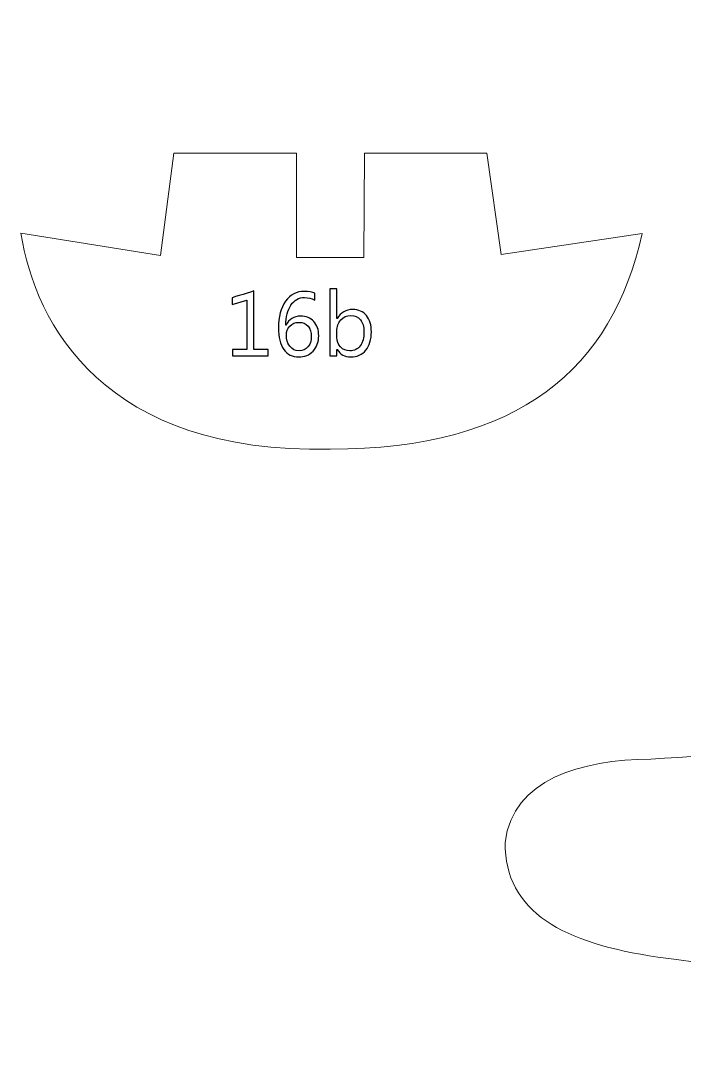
# Model space of a CAD drawing. Header units: centimetres. Extents: x -19.4 to 19.9, y -26.5 to 22.7.
# Drawn here: x 8.782 to 11.879, y -0.953 to 3.92 of the extents above; entities that cross this region are included whole.
import ezdxf

# ---------------------------------------------------------------- set-up
doc = ezdxf.new("R2010")
doc.units = ezdxf.units.CM
doc.header["$MEASUREMENT"] = 0
doc.layers.add('Camada 1', color=7, linetype='Continuous')

msp = doc.modelspace()

# ---------------------------------------------------------------- linework, layer by layer
at = {"layer": 'Camada 1', "color": 7, "lineweight": 9}
for points, knots in [([(19.36805, -0.52056), (19.0927, -0.84228), (18.36591, -0.9528), (17.39038, -0.95164), (17.39038, -0.95164), (15.5, -0.90316), (13.63281, -0.71134), (11.75615, -0.45247), (11.75615, -0.45247), (11.31918, -0.3888), (11.04032, -0.24453), (11.0438, 0.08312), (11.0438, 0.08312), (11.07917, 0.37846), (11.39479, 0.46808), (11.72457, 0.47221), (11.72457, 0.47221), (13.08022, 0.5396), (14.13726, 1.04369), (15.49136, 1.79754), (15.49136, 1.79754), (16.71144, 2.44339), (17.96469, 3.445), (18.99971, 3.84808), (18.99971, 3.84808), (18.99971, 3.84808), (19.19294, 3.88981), (19.19294, 3.88981), (19.19294, 3.88981), (19.35045, 3.92), (19.42606, 3.91653), (19.44496, 3.82885), (19.44496, 3.82885), (19.75977, 2.62616), (19.59039, 0.38517), (19.36805, -0.52056)], [0, 0, 0, 0, 0.1, 0.1, 0.1, 0.1, 0.2, 0.2, 0.2, 0.2, 0.3, 0.3, 0.3, 0.3, 0.4, 0.4, 0.4, 0.4, 0.5, 0.5, 0.5, 0.5, 0.6, 0.6, 0.6, 0.6, 0.7, 0.7, 0.7, 0.7, 0.8, 0.8, 0.8, 0.8, 1, 1, 1, 1]), ([(9.49628, 3.30263), (9.49628, 3.30263), (10.06958, 3.30253), (10.06958, 3.30253), (10.06958, 3.30253), (10.06958, 3.30253), (10.06854, 2.81519), (10.06854, 2.81519), (10.06854, 2.81519), (10.06854, 2.81519), (10.38289, 2.81533), (10.38289, 2.81533), (10.38289, 2.81533), (10.38289, 2.81533), (10.38623, 3.30239), (10.38623, 3.30239), (10.38623, 3.30239), (10.38623, 3.30239), (10.95737, 3.30259), (10.95737, 3.30259), (10.95737, 3.30259), (10.95737, 3.30259), (11.02432, 2.82852), (11.02432, 2.82852), (11.02432, 2.82852), (11.02432, 2.82852), (11.68282, 2.92607), (11.68282, 2.92607), (11.68282, 2.92607), (11.54472, 2.29948), (11.11198, 1.91874), (10.22632, 1.91933), (10.22632, 1.91933), (9.17259, 1.8963), (8.84899, 2.50171), (8.78164, 2.92866), (8.78164, 2.92866), (8.78164, 2.92866), (9.43399, 2.8239), (9.43399, 2.8239), (9.43399, 2.8239), (9.43399, 2.8239), (9.49628, 3.30263), (9.49628, 3.30263)], [0, 0, 0, 0, 0.0833333, 0.0833333, 0.0833333, 0.0833333, 0.1666667, 0.1666667, 0.1666667, 0.1666667, 0.25, 0.25, 0.25, 0.25, 0.3333333, 0.3333333, 0.3333333, 0.3333333, 0.4166667, 0.4166667, 0.4166667, 0.4166667, 0.5, 0.5, 0.5, 0.5, 0.5833333, 0.5833333, 0.5833333, 0.5833333, 0.6666667, 0.6666667, 0.6666667, 0.6666667, 0.75, 0.75, 0.75, 0.75, 0.8333333, 0.8333333, 0.8333333, 0.8333333, 1, 1, 1, 1])]:
    msp.add_open_spline(points, degree=3, knots=knots, dxfattribs=at)
at = {"layer": 'Camada 1', "color": 7}
for points, knots in [([(9.9374, 2.3552), (9.9374, 2.3552), (9.76976, 2.3552), (9.76976, 2.3552), (9.76976, 2.3552), (9.76976, 2.3552), (9.76976, 2.38483), (9.76976, 2.38483), (9.76976, 2.38483), (9.76976, 2.38483), (9.83664, 2.38483), (9.83664, 2.38483), (9.83664, 2.38483), (9.83664, 2.38483), (9.83664, 2.61527), (9.83664, 2.61527), (9.83664, 2.61527), (9.83664, 2.61527), (9.76806, 2.59481), (9.76806, 2.59481), (9.76806, 2.59481), (9.76806, 2.59481), (9.76806, 2.62698), (9.76806, 2.62698), (9.76806, 2.62698), (9.76806, 2.62698), (9.87051, 2.65831), (9.87051, 2.65831), (9.87051, 2.65831), (9.87051, 2.65831), (9.87051, 2.38483), (9.87051, 2.38483), (9.87051, 2.38483), (9.87051, 2.38483), (9.9374, 2.38483), (9.9374, 2.38483), (9.9374, 2.38483), (9.9374, 2.38483), (9.9374, 2.3552), (9.9374, 2.3552)], [0, 0, 0, 0, 0.0909091, 0.0909091, 0.0909091, 0.0909091, 0.1818182, 0.1818182, 0.1818182, 0.1818182, 0.2727273, 0.2727273, 0.2727273, 0.2727273, 0.3636364, 0.3636364, 0.3636364, 0.3636364, 0.4545455, 0.4545455, 0.4545455, 0.4545455, 0.5454545, 0.5454545, 0.5454545, 0.5454546, 0.6363636, 0.6363636, 0.6363636, 0.6363636, 0.7272727, 0.7272727, 0.7272727, 0.7272727, 0.8181818, 0.8181818, 0.8181818, 0.8181818, 1, 1, 1, 1]), ([(10.15457, 2.64815), (10.15457, 2.64815), (10.15457, 2.61605), (10.15457, 2.61605), (10.15457, 2.61605), (10.13926, 2.62388), (10.12318, 2.62783), (10.10624, 2.62783), (10.10624, 2.62783), (10.07999, 2.62783), (10.05897, 2.61612), (10.04316, 2.59269), (10.04316, 2.59269), (10.02743, 2.56927), (10.01953, 2.53787), (10.01953, 2.49857), (10.01953, 2.49857), (10.01953, 2.49857), (10.02037, 2.49857), (10.02037, 2.49857), (10.02037, 2.49857), (10.03413, 2.52658), (10.05671, 2.54062), (10.08811, 2.54062), (10.08811, 2.54062), (10.114, 2.54062), (10.13453, 2.5323), (10.14985, 2.51572), (10.14985, 2.51572), (10.16516, 2.49907), (10.17278, 2.47684), (10.17278, 2.44897), (10.17278, 2.44897), (10.17278, 2.4199), (10.16403, 2.39612), (10.14653, 2.37771), (10.14653, 2.37771), (10.12903, 2.35929), (10.10681, 2.35012), (10.07985, 2.35012), (10.07985, 2.35012), (10.05008, 2.35012), (10.02672, 2.36197), (10.00979, 2.38568), (10.00979, 2.38568), (9.99286, 2.40939), (9.98439, 2.44269), (9.98439, 2.48559), (9.98439, 2.48559), (9.98439, 2.53759), (9.99547, 2.57908), (10.01762, 2.61005), (10.01762, 2.61005), (10.03978, 2.6411), (10.06906, 2.65662), (10.1054, 2.65662), (10.1054, 2.65662), (10.12607, 2.65662), (10.14244, 2.6538), (10.15457, 2.64815)], [0, 0, 0, 0, 0.0625, 0.0625, 0.0625, 0.0625, 0.125, 0.125, 0.125, 0.125, 0.1875, 0.1875, 0.1875, 0.1875, 0.25, 0.25, 0.25, 0.25, 0.3125, 0.3125, 0.3125, 0.3125, 0.375, 0.375, 0.375, 0.375, 0.4375, 0.4375, 0.4375, 0.4375, 0.5, 0.5, 0.5, 0.5, 0.5625, 0.5625, 0.5625, 0.5625, 0.625, 0.625, 0.625, 0.625, 0.6875, 0.6875, 0.6875, 0.6875, 0.75, 0.75, 0.75, 0.75, 0.8125, 0.8125, 0.8125, 0.8125, 0.875, 0.875, 0.875, 0.875, 1, 1, 1, 1]), ([(10.25871, 2.38554), (10.25871, 2.38554), (10.25787, 2.38554), (10.25787, 2.38554), (10.25787, 2.38554), (10.25787, 2.38554), (10.25787, 2.3552), (10.25787, 2.3552), (10.25787, 2.3552), (10.25787, 2.3552), (10.224, 2.3552), (10.224, 2.3552), (10.224, 2.3552), (10.224, 2.3552), (10.224, 2.66847), (10.224, 2.66847), (10.224, 2.66847), (10.224, 2.66847), (10.25787, 2.66847), (10.25787, 2.66847), (10.25787, 2.66847), (10.25787, 2.66847), (10.25787, 2.5299), (10.25787, 2.5299), (10.25787, 2.5299), (10.25787, 2.5299), (10.25871, 2.5299), (10.25871, 2.5299), (10.25871, 2.5299), (10.27537, 2.55791), (10.29978, 2.57195), (10.33188, 2.57195), (10.33188, 2.57195), (10.35905, 2.57195), (10.38028, 2.5625), (10.39566, 2.54352), (10.39566, 2.54352), (10.41105, 2.52454), (10.41874, 2.49914), (10.41874, 2.46724), (10.41874, 2.46724), (10.41874, 2.43182), (10.41013, 2.40339), (10.39291, 2.38208), (10.39291, 2.38208), (10.37563, 2.36077), (10.35206, 2.35012), (10.32214, 2.35012), (10.32214, 2.35012), (10.2942, 2.35012), (10.27304, 2.3619), (10.25871, 2.38554)], [0, 0, 0, 0, 0.0714286, 0.0714286, 0.0714286, 0.0714286, 0.1428571, 0.1428571, 0.1428571, 0.1428572, 0.2142857, 0.2142857, 0.2142857, 0.2142857, 0.2857143, 0.2857143, 0.2857143, 0.2857143, 0.3571429, 0.3571429, 0.3571429, 0.3571429, 0.4285714, 0.4285714, 0.4285714, 0.4285714, 0.5, 0.5, 0.5, 0.5, 0.5714286, 0.5714286, 0.5714286, 0.5714286, 0.6428571, 0.6428571, 0.6428571, 0.6428572, 0.7142857, 0.7142857, 0.7142857, 0.7142857, 0.7857143, 0.7857143, 0.7857143, 0.7857143, 0.8571429, 0.8571429, 0.8571429, 0.8571429, 1, 1, 1, 1]), ([(10.25787, 2.4712), (10.25787, 2.4712), (10.25787, 2.44156), (10.25787, 2.44156), (10.25787, 2.44156), (10.25787, 2.42399), (10.26358, 2.40911), (10.27494, 2.39683), (10.27494, 2.39683), (10.2863, 2.38462), (10.30077, 2.37848), (10.31826, 2.37848), (10.31826, 2.37848), (10.3388, 2.37848), (10.35488, 2.38639), (10.36653, 2.40212), (10.36653, 2.40212), (10.37817, 2.41792), (10.38402, 2.4398), (10.38402, 2.46788), (10.38402, 2.46788), (10.38402, 2.49152), (10.37859, 2.51007), (10.36765, 2.52348), (10.36765, 2.52348), (10.35679, 2.53688), (10.34204, 2.54359), (10.32341, 2.54359), (10.32341, 2.54359), (10.30373, 2.54359), (10.28785, 2.53674), (10.27586, 2.52298), (10.27586, 2.52298), (10.26387, 2.50923), (10.25787, 2.49194), (10.25787, 2.4712)], [0, 0, 0, 0, 0.1, 0.1, 0.1, 0.1, 0.2, 0.2, 0.2, 0.2, 0.3, 0.3, 0.3, 0.3, 0.4, 0.4, 0.4, 0.4, 0.5, 0.5, 0.5, 0.5, 0.6, 0.6, 0.6, 0.6, 0.7, 0.7, 0.7, 0.7, 0.8, 0.8, 0.8, 0.8, 1, 1, 1, 1]), ([(10.08056, 2.51184), (10.06306, 2.51184), (10.04888, 2.50591), (10.03801, 2.49406), (10.03801, 2.49406), (10.02708, 2.48213), (10.02164, 2.46816), (10.02164, 2.452), (10.02164, 2.452), (10.02164, 2.43168), (10.02708, 2.4144), (10.03787, 2.4), (10.03787, 2.4), (10.04867, 2.38568), (10.06306, 2.37848), (10.08098, 2.37848), (10.08098, 2.37848), (10.09806, 2.37848), (10.11189, 2.38476), (10.12233, 2.39725), (10.12233, 2.39725), (10.13284, 2.40974), (10.13806, 2.42554), (10.13806, 2.44474), (10.13806, 2.44474), (10.13806, 2.46576), (10.13305, 2.48213), (10.12296, 2.49406), (10.12296, 2.49406), (10.11287, 2.50591), (10.09876, 2.51184), (10.08056, 2.51184)], [0, 0, 0, 0, 0.1111111, 0.1111111, 0.1111111, 0.1111111, 0.2222222, 0.2222222, 0.2222222, 0.2222222, 0.3333333, 0.3333333, 0.3333333, 0.3333333, 0.4444444, 0.4444444, 0.4444444, 0.4444445, 0.5555556, 0.5555556, 0.5555556, 0.5555556, 0.6666667, 0.6666667, 0.6666667, 0.6666667, 0.7777778, 0.7777778, 0.7777778, 0.7777778, 1, 1, 1, 1])]:
    msp.add_open_spline(points, degree=3, knots=knots, dxfattribs=at)
at = {"layer": 'Camada 1', "color": 250, "lineweight": 9}
for points, knots in [([(9.9374, 2.3552), (9.9374, 2.3552), (9.76976, 2.3552), (9.76976, 2.3552), (9.76976, 2.3552), (9.76976, 2.3552), (9.76976, 2.38483), (9.76976, 2.38483), (9.76976, 2.38483), (9.76976, 2.38483), (9.83664, 2.38483), (9.83664, 2.38483), (9.83664, 2.38483), (9.83664, 2.38483), (9.83664, 2.61527), (9.83664, 2.61527), (9.83664, 2.61527), (9.83664, 2.61527), (9.76806, 2.59481), (9.76806, 2.59481), (9.76806, 2.59481), (9.76806, 2.59481), (9.76806, 2.62698), (9.76806, 2.62698), (9.76806, 2.62698), (9.76806, 2.62698), (9.87051, 2.65831), (9.87051, 2.65831), (9.87051, 2.65831), (9.87051, 2.65831), (9.87051, 2.38483), (9.87051, 2.38483), (9.87051, 2.38483), (9.87051, 2.38483), (9.9374, 2.38483), (9.9374, 2.38483), (9.9374, 2.38483), (9.9374, 2.38483), (9.9374, 2.3552), (9.9374, 2.3552)], [0, 0, 0, 0, 0.0909091, 0.0909091, 0.0909091, 0.0909091, 0.1818182, 0.1818182, 0.1818182, 0.1818182, 0.2727273, 0.2727273, 0.2727273, 0.2727273, 0.3636364, 0.3636364, 0.3636364, 0.3636364, 0.4545455, 0.4545455, 0.4545455, 0.4545455, 0.5454545, 0.5454545, 0.5454545, 0.5454546, 0.6363636, 0.6363636, 0.6363636, 0.6363636, 0.7272727, 0.7272727, 0.7272727, 0.7272727, 0.8181818, 0.8181818, 0.8181818, 0.8181818, 1, 1, 1, 1]), ([(10.15457, 2.64815), (10.15457, 2.64815), (10.15457, 2.61605), (10.15457, 2.61605), (10.15457, 2.61605), (10.13926, 2.62388), (10.12318, 2.62783), (10.10624, 2.62783), (10.10624, 2.62783), (10.07999, 2.62783), (10.05897, 2.61612), (10.04316, 2.59269), (10.04316, 2.59269), (10.02743, 2.56927), (10.01953, 2.53787), (10.01953, 2.49857), (10.01953, 2.49857), (10.01953, 2.49857), (10.02037, 2.49857), (10.02037, 2.49857), (10.02037, 2.49857), (10.03413, 2.52658), (10.05671, 2.54062), (10.08811, 2.54062), (10.08811, 2.54062), (10.114, 2.54062), (10.13453, 2.5323), (10.14985, 2.51572), (10.14985, 2.51572), (10.16516, 2.49907), (10.17278, 2.47684), (10.17278, 2.44897), (10.17278, 2.44897), (10.17278, 2.4199), (10.16403, 2.39612), (10.14653, 2.37771), (10.14653, 2.37771), (10.12903, 2.35929), (10.10681, 2.35012), (10.07985, 2.35012), (10.07985, 2.35012), (10.05008, 2.35012), (10.02672, 2.36197), (10.00979, 2.38568), (10.00979, 2.38568), (9.99286, 2.40939), (9.98439, 2.44269), (9.98439, 2.48559), (9.98439, 2.48559), (9.98439, 2.53759), (9.99547, 2.57908), (10.01762, 2.61005), (10.01762, 2.61005), (10.03978, 2.6411), (10.06906, 2.65662), (10.1054, 2.65662), (10.1054, 2.65662), (10.12607, 2.65662), (10.14244, 2.6538), (10.15457, 2.64815)], [0, 0, 0, 0, 0.0625, 0.0625, 0.0625, 0.0625, 0.125, 0.125, 0.125, 0.125, 0.1875, 0.1875, 0.1875, 0.1875, 0.25, 0.25, 0.25, 0.25, 0.3125, 0.3125, 0.3125, 0.3125, 0.375, 0.375, 0.375, 0.375, 0.4375, 0.4375, 0.4375, 0.4375, 0.5, 0.5, 0.5, 0.5, 0.5625, 0.5625, 0.5625, 0.5625, 0.625, 0.625, 0.625, 0.625, 0.6875, 0.6875, 0.6875, 0.6875, 0.75, 0.75, 0.75, 0.75, 0.8125, 0.8125, 0.8125, 0.8125, 0.875, 0.875, 0.875, 0.875, 1, 1, 1, 1]), ([(10.25871, 2.38554), (10.25871, 2.38554), (10.25787, 2.38554), (10.25787, 2.38554), (10.25787, 2.38554), (10.25787, 2.38554), (10.25787, 2.3552), (10.25787, 2.3552), (10.25787, 2.3552), (10.25787, 2.3552), (10.224, 2.3552), (10.224, 2.3552), (10.224, 2.3552), (10.224, 2.3552), (10.224, 2.66847), (10.224, 2.66847), (10.224, 2.66847), (10.224, 2.66847), (10.25787, 2.66847), (10.25787, 2.66847), (10.25787, 2.66847), (10.25787, 2.66847), (10.25787, 2.5299), (10.25787, 2.5299), (10.25787, 2.5299), (10.25787, 2.5299), (10.25871, 2.5299), (10.25871, 2.5299), (10.25871, 2.5299), (10.27537, 2.55791), (10.29978, 2.57195), (10.33188, 2.57195), (10.33188, 2.57195), (10.35905, 2.57195), (10.38028, 2.5625), (10.39566, 2.54352), (10.39566, 2.54352), (10.41105, 2.52454), (10.41874, 2.49914), (10.41874, 2.46724), (10.41874, 2.46724), (10.41874, 2.43182), (10.41013, 2.40339), (10.39291, 2.38208), (10.39291, 2.38208), (10.37563, 2.36077), (10.35206, 2.35012), (10.32214, 2.35012), (10.32214, 2.35012), (10.2942, 2.35012), (10.27304, 2.3619), (10.25871, 2.38554)], [0, 0, 0, 0, 0.0714286, 0.0714286, 0.0714286, 0.0714286, 0.1428571, 0.1428571, 0.1428571, 0.1428572, 0.2142857, 0.2142857, 0.2142857, 0.2142857, 0.2857143, 0.2857143, 0.2857143, 0.2857143, 0.3571429, 0.3571429, 0.3571429, 0.3571429, 0.4285714, 0.4285714, 0.4285714, 0.4285714, 0.5, 0.5, 0.5, 0.5, 0.5714286, 0.5714286, 0.5714286, 0.5714286, 0.6428571, 0.6428571, 0.6428571, 0.6428572, 0.7142857, 0.7142857, 0.7142857, 0.7142857, 0.7857143, 0.7857143, 0.7857143, 0.7857143, 0.8571429, 0.8571429, 0.8571429, 0.8571429, 1, 1, 1, 1]), ([(10.25787, 2.4712), (10.25787, 2.4712), (10.25787, 2.44156), (10.25787, 2.44156), (10.25787, 2.44156), (10.25787, 2.42399), (10.26358, 2.40911), (10.27494, 2.39683), (10.27494, 2.39683), (10.2863, 2.38462), (10.30077, 2.37848), (10.31826, 2.37848), (10.31826, 2.37848), (10.3388, 2.37848), (10.35488, 2.38639), (10.36653, 2.40212), (10.36653, 2.40212), (10.37817, 2.41792), (10.38402, 2.4398), (10.38402, 2.46788), (10.38402, 2.46788), (10.38402, 2.49152), (10.37859, 2.51007), (10.36765, 2.52348), (10.36765, 2.52348), (10.35679, 2.53688), (10.34204, 2.54359), (10.32341, 2.54359), (10.32341, 2.54359), (10.30373, 2.54359), (10.28785, 2.53674), (10.27586, 2.52298), (10.27586, 2.52298), (10.26387, 2.50923), (10.25787, 2.49194), (10.25787, 2.4712)], [0, 0, 0, 0, 0.1, 0.1, 0.1, 0.1, 0.2, 0.2, 0.2, 0.2, 0.3, 0.3, 0.3, 0.3, 0.4, 0.4, 0.4, 0.4, 0.5, 0.5, 0.5, 0.5, 0.6, 0.6, 0.6, 0.6, 0.7, 0.7, 0.7, 0.7, 0.8, 0.8, 0.8, 0.8, 1, 1, 1, 1]), ([(10.08056, 2.51184), (10.06306, 2.51184), (10.04888, 2.50591), (10.03801, 2.49406), (10.03801, 2.49406), (10.02708, 2.48213), (10.02164, 2.46816), (10.02164, 2.452), (10.02164, 2.452), (10.02164, 2.43168), (10.02708, 2.4144), (10.03787, 2.4), (10.03787, 2.4), (10.04867, 2.38568), (10.06306, 2.37848), (10.08098, 2.37848), (10.08098, 2.37848), (10.09806, 2.37848), (10.11189, 2.38476), (10.12233, 2.39725), (10.12233, 2.39725), (10.13284, 2.40974), (10.13806, 2.42554), (10.13806, 2.44474), (10.13806, 2.44474), (10.13806, 2.46576), (10.13305, 2.48213), (10.12296, 2.49406), (10.12296, 2.49406), (10.11287, 2.50591), (10.09876, 2.51184), (10.08056, 2.51184)], [0, 0, 0, 0, 0.1111111, 0.1111111, 0.1111111, 0.1111111, 0.2222222, 0.2222222, 0.2222222, 0.2222222, 0.3333333, 0.3333333, 0.3333333, 0.3333333, 0.4444444, 0.4444444, 0.4444444, 0.4444445, 0.5555556, 0.5555556, 0.5555556, 0.5555556, 0.6666667, 0.6666667, 0.6666667, 0.6666667, 0.7777778, 0.7777778, 0.7777778, 0.7777778, 1, 1, 1, 1])]:
    msp.add_open_spline(points, degree=3, knots=knots, dxfattribs=at)

doc.saveas('drawing.dxf')
